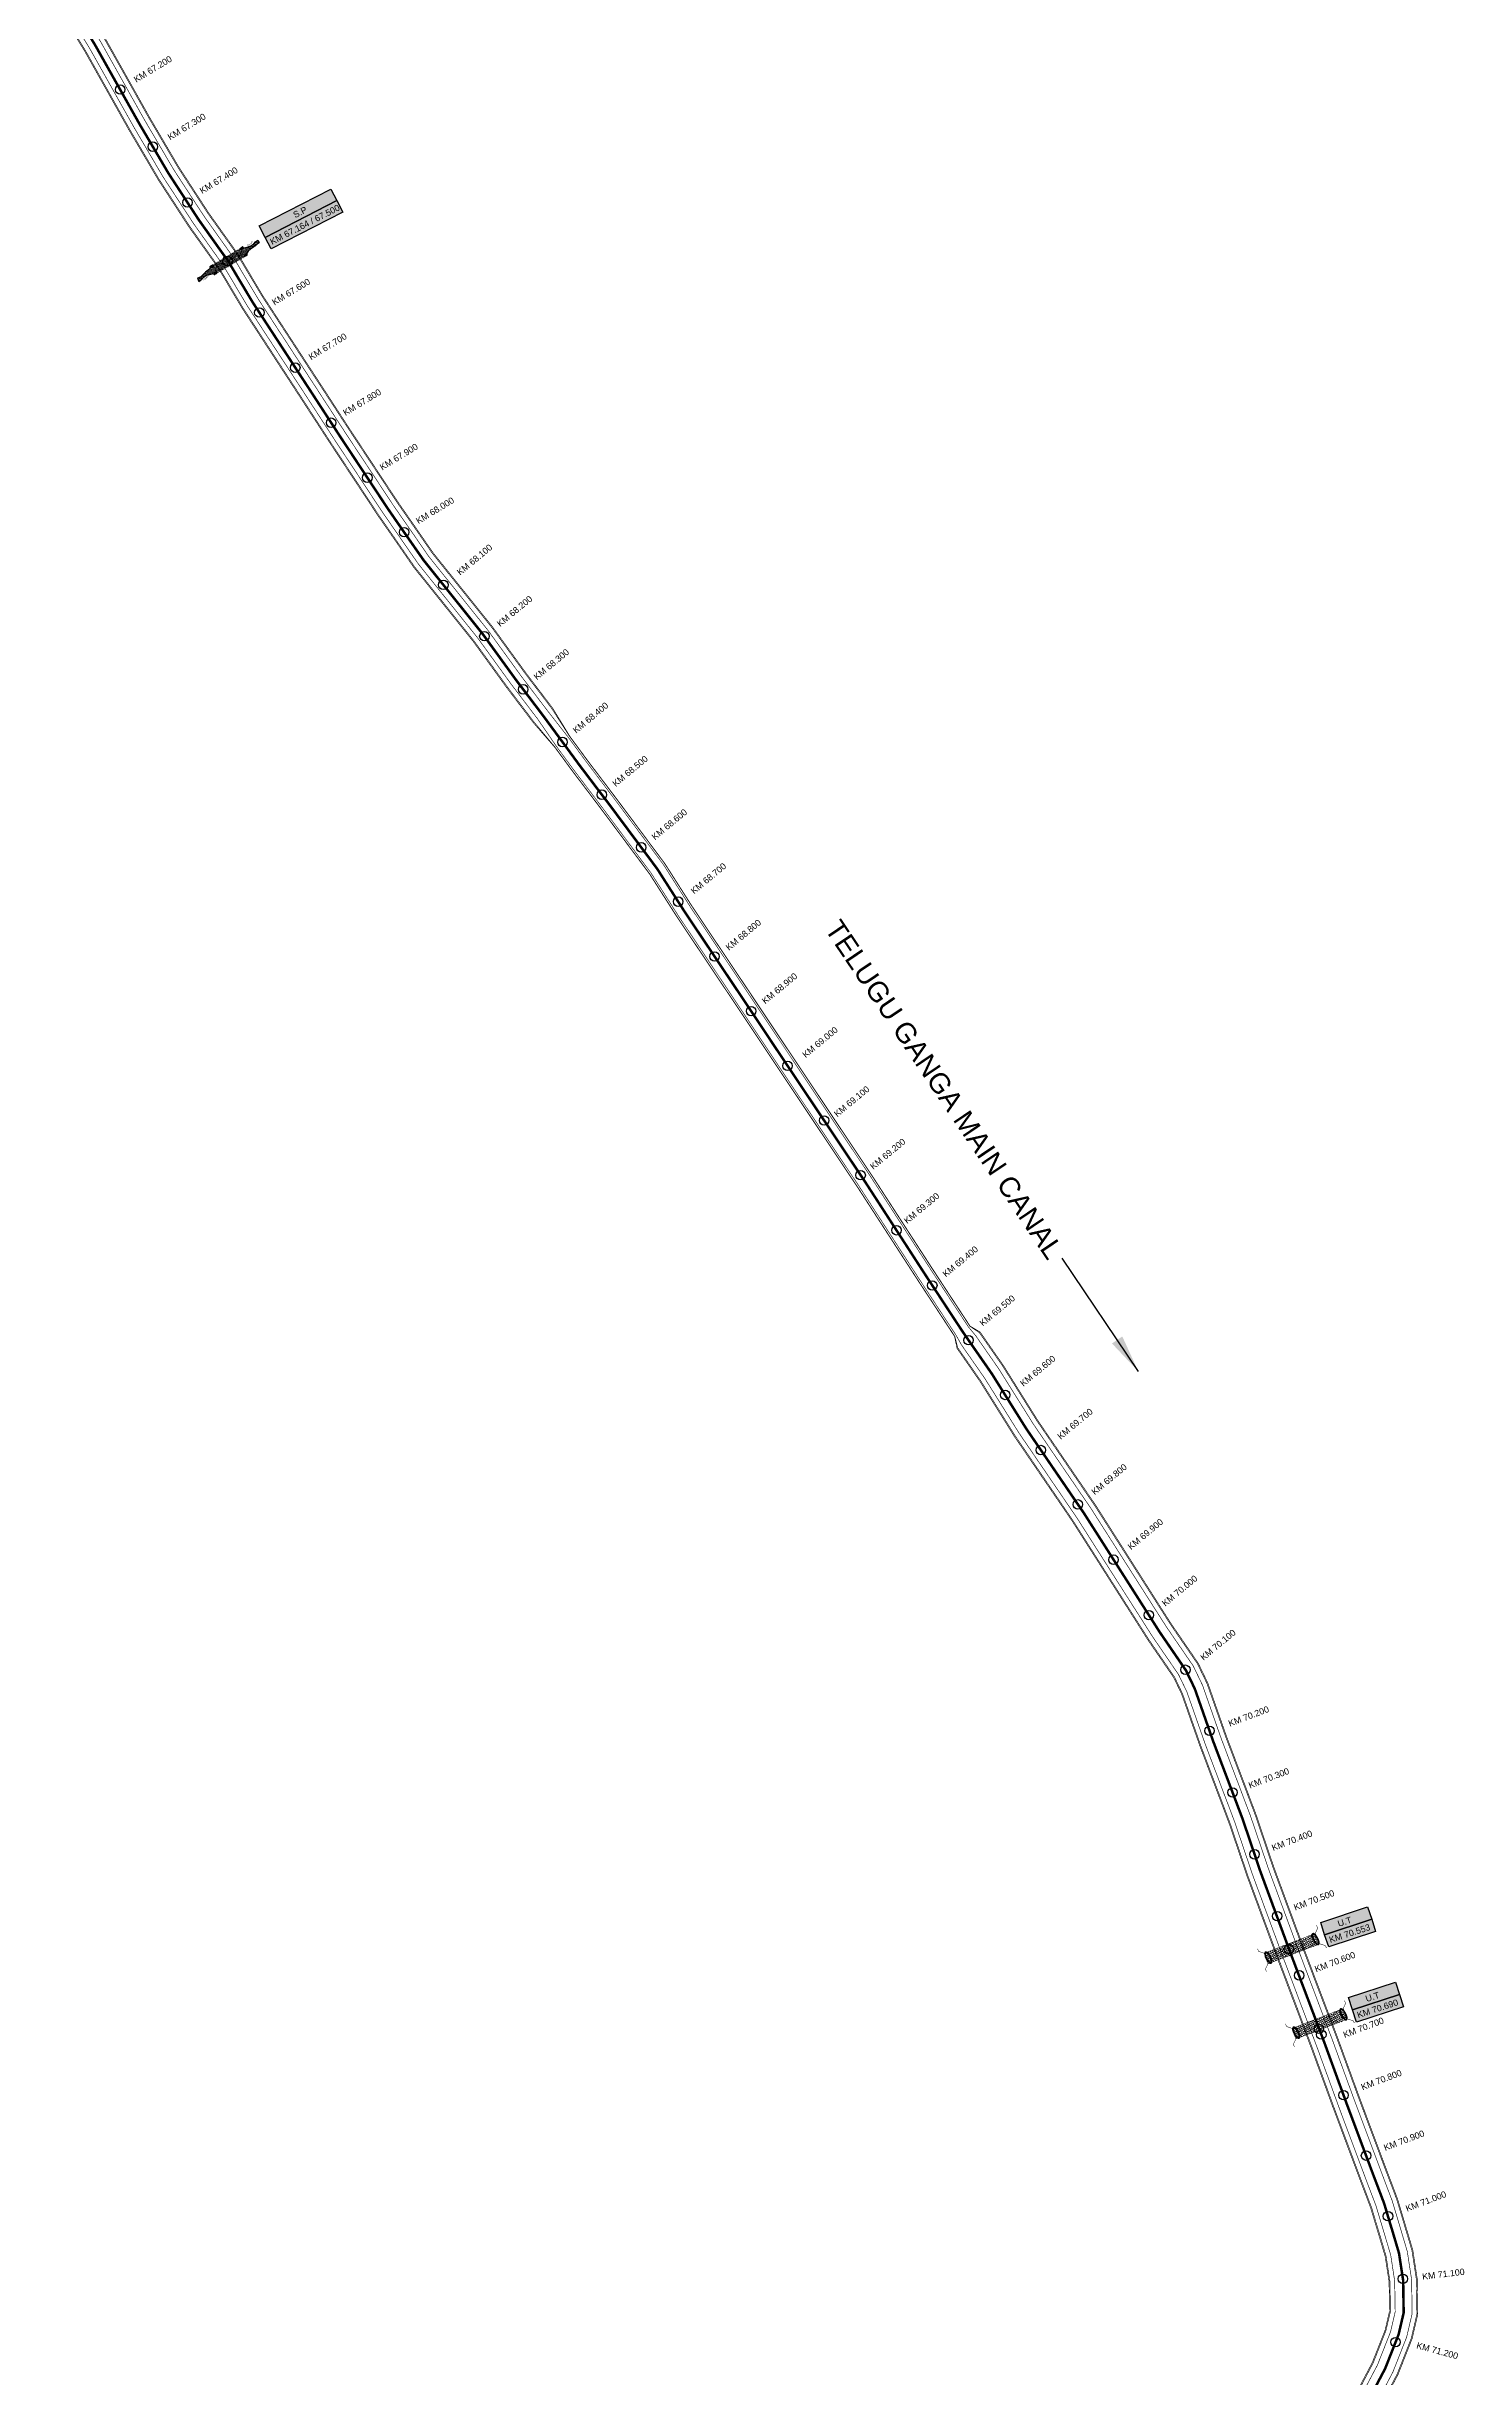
# Model space of a CAD drawing. Header units: inches. Extents: x 85036 to 260440, y 1649183 to 1742360.
# Drawn here: x 93337 to 95580, y 1671132 to 1674819 of the extents above; entities that cross this region are included whole.
import ezdxf

# ---------------------------------------------------------------- set-up
doc = ezdxf.new("R2010")
doc.units = ezdxf.units.IN
doc.header["$MEASUREMENT"] = 0
doc.header["$PDMODE"] = 32
doc.header["$PDSIZE"] = 15
doc.linetypes.add('ACAD_ISO02W100', pattern=[15, 12, -3])
for name, color, linetype in [('bed with', 5, 'Continuous'), ('cahnige', 7, 'Continuous'), ('CARTTRACK', 30, 'ACAD_ISO02W100'), ('chainage', 7, 'Continuous'), ('laying', 4, 'Continuous'), ('lining', 4, 'Continuous'), ('STREAM', 4, 'Continuous'), ('Stu coo', 3, 'Continuous'), ('top of bund', 1, 'Continuous'), ('UT', 173, 'ACAD_ISO02W100'), ('V', 6, 'Continuous'), ('ZSTU', 7, 'Continuous')]:
    doc.layers.add(name, color=color, linetype=linetype)
doc.styles.add('5mm', font='times.ttf', dxfattribs={"height": 3})
doc.styles.get("Standard").update_dxf_attribs({"font": 'arial.ttf'})
doc.dimstyles.get("Standard").update_dxf_attribs({"dimtxt": 0.18, "dimasz": 0.18, "dimexe": 0.18, "dimexo": 0.0625, "dimgap": 0.09, "dimtad": 0, "dimtih": 1, "dimtoh": 1, "dimdec": 4, "dimzin": 0, "dimdsep": 46, "dimtxsty": 'Standard', "dimcen": 0.09, "dimadec": 0, "dimazin": 0, "dimtfac": 1, "dimtdec": 4, "dimtofl": 0, "dimtmove": 0, "dimatfit": 3, "dimfxl": 1, "dimtolj": 1, "dimtzin": 0, "dimarcsym": 0})
pattern_1 = [(228.0128, (-362214.33102, -1526288.49251), (-7.999998232158, -9.0000013416072), [0.134536, -13.319088]), (184.9697, (-362214.42102, -1526288.592507), (12.0000010515176, 0.999991307007), [0.230868, -22.855925]), (132.5104, (-362214.65102, -1526288.61251), (9.9999907183468, -11.0000086738712), [0.162788, -16.116032]), (267.2737, (-362215.04102, -1526288.862507), (0.9999960177272, 20.0000002949735), [0.210238, -20.813558]), (292.8337, (-362215.05102, -1526289.072507), (-5.0000099054371, 11.9999964117778), [0.206155, -20.409373]), (357.2737, (-362214.97102, -1526289.262507), (-20.0000002949735, 0.9999960177272), [0.210238, -20.813558]), (37.6942, (-362214.761022, -1526289.272507), (-13.000007345618, -9.9999904051605), [0.278029, -27.524849]), (72.2553, (-362214.541022, -1526289.102507), (7.0000107627054, 21.9999962312392), [0.262488, -25.986321]), (121.4296, (-362214.46102, -1526288.852507), (-8.0000082341764, 12.9999950364926), [0.21095, -20.884073]), (175.2364, (-362214.57102, -1526288.67251), (11.0000009463196, -0.9999915326613), [0.240832, -11.800763]), (222.3974, (-362214.811022, -1526288.652507), (-12.0000073510732, -10.9999920820141), [0.311448, -30.833375]), (138.8141, (-362214.05102, -1526288.87251), (-7.0000029468057, 5.999997313343), [0.106301, -10.523844]), (171.4692, (-362214.13102, -1526288.802507), (12.9999982848151, -2.0000079100398), [0.202237, -20.021511]), (225, (-362214.331, -1526288.7725), (-1e-16, -1.00000030945), [0.141421, -1.272792]), (203.1986, (-362214.40102, -1526288.65251), (4.999999730667, 2.000001325265), [0.076158, -7.539615]), (291.8014, (-362214.47102, -1526288.6825), (-0.9999999105, 3.00000027301), [0.107703, -5.277462]), (30.9638, (-362214.43102, -1526288.7825), (2.999998022288, 2.00000248354), [0.174929, -5.656023]), (161.5651, (-362214.28102, -1526288.6925), (2.00000043459, -0.99999840322), [0.126491, -3.035787]), (16.3895, (-362215.05102, -1526288.682507), (10.000002198412, 2.999992709818), [0.1772, -17.542845]), (70.3462, (-362214.88102, -1526288.63251), (-3.9999952473717, -11.0000021356062), [0.148661, -14.717408]), (293.1986, (-362214.28102, -1526288.49251), (-2.000001325265, 4.999999730667), [0.152315, -7.463458]), (343.6105, (-362214.22102, -1526288.632507), (-10.000002198412, 2.999992709818), [0.1772, -17.542845]), (339.444, (-362215.05102, -1526289.30251), (-5.000001844542, 1.999995996422), [0.17088, -8.373124]), (294.7751, (-362214.89102, -1526289.36251), (-4.9999921892452, 11.000003421839), [0.143178, -14.174643]), (66.8014, (-362214.27102, -1526289.49251), (2.000001325265, 4.999999730667), [0.152315, -7.463458]), (17.354, (-362214.21102, -1526289.35251), (-13.0000020190968, -3.9999945022591), [0.167631, -16.595424]), (69.444, (-362214.76102, -1526289.49251), (-1.999995996422, -5.000001844542), [0.08544, -8.458564]), (101.3099, (-362214.33102, -1526289.4925), (-0.999997632162, 4.00000075223), [0.05099, -5.048029]), (165.9638, (-362214.34102, -1526289.4425), (3.00000054599, -0.99999805736), [0.206155, -3.91695]), (186.009, (-362214.54102, -1526289.392507), (9.999999750906, 0.9999993174818), [0.19105, -18.913923]), (303.6901, (-362214.43102, -1526288.8725), (-1.000001334507, 1.99999955777), [0.144222, -3.461329]), (353.1572, (-362214.351022, -1526288.992507), (16.9999993654786, -2.0000079979248), [0.251794, -24.927563]), (60.9454, (-362214.10102, -1526289.02251), (-4.000000027199, -7.0000003845697), [0.102956, -10.192674]), (90, (-362214.051, -1526288.9325), (-1, 1), [0.06, -0.94]), (120.2564, (-362214.56102, -1526289.36251), (3.9999948868027, -7.0000024558547), [0.138924, -13.75352]), (48.0128, (-362214.63102, -1526289.24251), (7.999998232158, 9.0000013416072), [0.269072, -13.184552]), (0, (-362214.451, -1526289.0425), (1, 1), [0.26, -0.74]), (325.3048, (-362214.19102, -1526289.04251), (-9.9999942589875, 7.0000086095945), [0.158114, -15.653274]), (254.0546, (-362214.06102, -1526289.13251), (-0.999999889296, -4.000000126652), [0.145602, -7.134508]), (207.646, (-362214.10102, -1526289.272507), (-18.9999958071796, -10.0000077131692), [0.237065, -23.469474]), (175.4261, (-362214.311022, -1526289.382507), (-13.0000005583121, 0.9999948011611), [0.250799, -24.829074])]
pattern_2 = [(0, (-362215.051, -1526289.4925), (1.25, 1.25), [1.25, -1.25])]
pattern_3 = [(228.0128, (-362243.17535, -1526336.432974), (-7.999998232158, -9.0000013416072), [0.134536, -13.319088]), (184.9697, (-362243.26535, -1526336.532974), (12.0000010515176, 0.999991307007), [0.230868, -22.855925]), (132.5104, (-362243.49535, -1526336.552974), (9.9999907183468, -11.0000086738712), [0.162788, -16.116032]), (267.2737, (-362243.88535, -1526336.802974), (0.9999960177272, 20.0000002949735), [0.210238, -20.813558]), (292.8337, (-362243.89535, -1526337.012974), (-5.0000099054371, 11.9999964117778), [0.206155, -20.409373]), (357.2737, (-362243.81535, -1526337.202974), (-20.0000002949735, 0.9999960177272), [0.210238, -20.813558]), (37.6942, (-362243.60535, -1526337.212974), (-13.000007345618, -9.9999904051605), [0.278029, -27.524849]), (72.2553, (-362243.38535, -1526337.042974), (7.0000107627054, 21.9999962312392), [0.262488, -25.986321]), (121.4296, (-362243.30535, -1526336.792974), (-8.0000082341764, 12.9999950364926), [0.21095, -20.884073]), (175.2364, (-362243.41535, -1526336.612974), (11.0000009463196, -0.9999915326613), [0.240832, -11.800763]), (222.3974, (-362243.65535, -1526336.592974), (-12.0000073510732, -10.9999920820141), [0.311448, -30.833375]), (138.8141, (-362242.89535, -1526336.81297), (-7.0000029468057, 5.999997313343), [0.106301, -10.523844]), (171.4692, (-362242.97535, -1526336.742974), (12.9999982848151, -2.0000079100398), [0.202237, -20.021511]), (225, (-362243.17535, -1526336.713), (-1e-16, -1.00000030945), [0.141421, -1.272792]), (203.1986, (-362243.24535, -1526336.59297), (4.999999730667, 2.000001325265), [0.076158, -7.539615]), (291.8014, (-362243.31535, -1526336.62297), (-0.9999999105, 3.00000027301), [0.107703, -5.277462]), (30.9638, (-362243.27535, -1526336.72297), (2.999998022288, 2.00000248354), [0.174929, -5.656023]), (161.5651, (-362243.12535, -1526336.63297), (2.00000043459, -0.99999840322), [0.126491, -3.035787]), (16.3895, (-362243.89535, -1526336.622974), (10.000002198412, 2.999992709818), [0.1772, -17.542845]), (70.3462, (-362243.72535, -1526336.572974), (-3.9999952473717, -11.0000021356062), [0.148661, -14.717408]), (293.1986, (-362243.12535, -1526336.43297), (-2.000001325265, 4.999999730667), [0.152315, -7.463458]), (343.6105, (-362243.06535, -1526336.572974), (-10.000002198412, 2.999992709818), [0.1772, -17.542845]), (339.444, (-362243.89535, -1526337.24297), (-5.000001844542, 1.999995996422), [0.17088, -8.373124]), (294.7751, (-362243.73535, -1526337.302974), (-4.9999921892452, 11.000003421839), [0.143178, -14.174643]), (66.8014, (-362243.11535, -1526337.43297), (2.000001325265, 4.999999730667), [0.152315, -7.463458]), (17.354, (-362243.05535, -1526337.292974), (-13.0000020190968, -3.9999945022591), [0.167631, -16.595424]), (69.444, (-362243.60535, -1526337.43297), (-1.999995996422, -5.000001844542), [0.08544, -8.458564]), (101.3099, (-362243.17535, -1526337.43297), (-0.999997632162, 4.00000075223), [0.05099, -5.048029]), (165.9638, (-362243.18535, -1526337.38297), (3.00000054599, -0.99999805736), [0.206155, -3.91695]), (186.009, (-362243.38535, -1526337.332974), (9.999999750906, 0.9999993174818), [0.19105, -18.913923]), (303.6901, (-362243.27535, -1526336.81297), (-1.000001334507, 1.99999955777), [0.144222, -3.461329]), (353.1572, (-362243.19535, -1526336.932974), (16.9999993654786, -2.0000079979248), [0.251794, -24.927563]), (60.9454, (-362242.94535, -1526336.96297), (-4.000000027199, -7.0000003845697), [0.102956, -10.192674]), (90, (-362242.8953, -1526336.873), (-1, 1), [0.06, -0.94]), (120.2564, (-362243.40535, -1526337.302974), (3.9999948868027, -7.0000024558547), [0.138924, -13.75352]), (48.0128, (-362243.47535, -1526337.182974), (7.999998232158, 9.0000013416072), [0.269072, -13.184552]), (0, (-362243.2953, -1526336.983), (1, 1), [0.26, -0.74]), (325.3048, (-362243.03535, -1526336.982974), (-9.9999942589875, 7.0000086095945), [0.158114, -15.653274]), (254.0546, (-362242.90535, -1526337.07297), (-0.999999889296, -4.000000126652), [0.145602, -7.134508]), (207.646, (-362242.94535, -1526337.212974), (-18.9999958071796, -10.0000077131692), [0.237065, -23.469474]), (175.4261, (-362243.15535, -1526337.322974), (-13.0000005583121, 0.9999948011611), [0.250799, -24.829074])]

# ---------------------------------------------------------------- blocks, each defined once
blk = doc.blocks.new('A$C377B10CC')
at = {"layer": 'STREAM'}
h = blk.add_hatch(dxfattribs=at)
h.set_pattern_fill('DASH', color=256, scale=10, style=0)
h.set_pattern_definition(pattern_2)
h.paths.add_polyline_path([(-60.2, -34.7), (-54, -38.6), (-47.9, -42.7), (-22.3, -0.1), (-28.4, 4), (-34.5, 8)])
h = blk.add_hatch(dxfattribs=at)
h.set_pattern_fill('DASH', color=256, scale=10, style=0)
h.set_pattern_definition(pattern_2)
h.paths.add_polyline_path([(-21.1, 10.4), (-19.3, 15), (-16.2, 21.2), (-13.8, 26.1), (-11.8, 30.8), (-15.9, 33.3), (-17.5, 29), (-18.4, 24.9), (-21.4, 20), (-25.2, 15.7), (-29.9, 11.7), (-32.6, 7.4), (-28.1, 4.5), (-23.6, 1.5), (-21.1, 5.7)])
h = blk.add_hatch(dxfattribs=at)
h.set_pattern_fill('DASH', color=256, scale=10, style=0)
h.set_pattern_definition(pattern_2)
h.paths.add_polyline_path([(-57.7, -50.5), (-52.5, -46.4), (-49.9, -42.1), (-54.3, -39.1), (-58.8, -36.3), (-61.4, -40.5), (-63.6, -47.5), (-64.8, -50.6), (-68, -60.3), (-69.9, -62.9), (-71.7, -64.6), (-67.4, -68.4), (-64.9, -63), (-63.3, -57.9), (-61.9, -54.8), (-59.5, -52.2)])
at = {"layer": 'UT', "ltscale": 0.2}
h = blk.add_hatch(dxfattribs=at)
h.set_pattern_fill('GRAVEL', color=256, style=0)
h.set_pattern_definition(pattern_1)
h.paths.add_polyline_path([(-34.2, 8.5), (-32.6, 7.4), (-29.9, 11.7), (-31.7, 12.8)])
h = blk.add_hatch(dxfattribs=at)
h.set_pattern_fill('GRAVEL', color=256, style=0)
h.set_pattern_definition(pattern_1)
h.paths.add_polyline_path([(-23.6, 1.5), (-22, 0.4), (-19.4, 4.7), (-21.1, 5.7)])
h = blk.add_hatch(dxfattribs=at)
h.set_pattern_fill('GRAVEL', color=256, style=0)
h.set_pattern_definition(pattern_3)
h.paths.add_polyline_path([(-58.8, -36.3), (-60.5, -35.2), (-63.1, -39.5), (-61.4, -40.5)])
h = blk.add_hatch(dxfattribs=at)
h.set_pattern_fill('GRAVEL', color=256, style=0)
h.set_pattern_definition(pattern_3)
h.paths.add_polyline_path([(-48.2, -43.2), (-49.9, -42.2), (-52.5, -46.4), (-50.8, -47.5)])
at = {"layer": 'STREAM'}
for points in [[(-29.9, 11.7), (-25.2, 15.7), (-21.4, 20), (-18.4, 24.9), (-17.5, 29), (-15.9, 33.3), (-11.8, 30.8), (-13.8, 26.1), (-16.2, 21.2), (-19.3, 15), (-21.1, 10.4), (-21.1, 5.7)], [(-61.4, -40.5), (-63.6, -47.5), (-64.8, -50.6), (-68, -60.3), (-69.9, -62.9), (-71.7, -64.6), (-67.4, -68.4), (-64.9, -63), (-63.3, -57.9), (-61.9, -54.8), (-59.5, -52.2), (-57.7, -50.5), (-52.5, -46.4)]]:
    blk.add_lwpolyline(points, dxfattribs=at)
at = {"layer": 'UT', "ltscale": 0.2, "const_width": 0.5}
for points in [[(-60.5, -35.2), (-34.5, 8)], [(-48.2, -43.3), (-22.3, -0.1)], [(-34.6, 8), (-28.4, 4), (-22.3, -0.1)], [(-34.2, 8.5), (-31.7, 12.8)], [(-34.2, 8.5), (-28.1, 4.5), (-22, 0.4)], [(-32.6, 7.4), (-29.9, 11.7)], [(-31.7, 12.8), (-29.9, 11.7)], [(-23.6, 1.5), (-21.1, 5.7)], [(-22.3, -0.1), (-22, 0.4)], [(-22, 0.4), (-19.4, 4.7)], [(-21.1, 5.7), (-19.4, 4.7)], [(-63.1, -39.5), (-60.5, -35.2)], [(-61.4, -40.5), (-58.8, -36.3)], [(-60.5, -35.2), (-54.3, -39.1), (-48.2, -43.3)], [(-60.2, -34.7), (-54, -38.6), (-47.9, -42.8)], [(-63.1, -39.5), (-61.4, -40.5)], [(-52.5, -46.4), (-49.9, -42.1)], [(-52.5, -46.4), (-50.8, -47.5)], [(-50.8, -47.5), (-48.2, -43.2)]]:
    blk.add_lwpolyline(points, dxfattribs=at)
at = {"layer": 'cahnige', "style": '5mm'}
for p in [(-24.7, 17), (-60.9, -63.7)]:
    blk.add_text('Stream', height=2.5, rotation=71.1743, dxfattribs=at).set_placement(p)
blk = doc.blocks.new('GGF')
at = {"layer": 'STREAM'}
h = blk.add_hatch(dxfattribs=at)
h.set_pattern_fill('DASH', color=256, scale=10, angle=-6.0827, style=0)
h.set_pattern_definition([(353.91726508, (-115347.3726, 1016.3876), (1.3754179499, 1.1105068496), [1.25, -1.25])])
h.paths.add_polyline_path([(406186.8, 1485623.9), (406186.3, 1485618.2), (406185.8, 1485612.4), (406242.6, 1485608.9), (406242.9, 1485614.6), (406243.1, 1485620.4)])
at = {"layer": 'laying', "linetype": 'ByBlock', "extrusion": (0, 0, -1)}
for centre in [(406188.8, 1485618.1), (406240.8, 1485615)]:
    blk.add_ellipse(centre, major_axis=(0.4, -6.37), ratio=0.388717, dxfattribs=at)
at = {"layer": 'laying', "linetype": 'ByBlock'}
for points in [[(406189.2, 1485612.2), (406189.1, 1485612.2), (406189.1, 1485612.2), (406188.9, 1485612.3), (406188.8, 1485612.4), (406188.5, 1485612.6), (406188.4, 1485612.8), (406188, 1485613.3), (406187.7, 1485613.9), (406187.3, 1485615.2), (406187.1, 1485615.9), (406186.9, 1485617.5), (406186.8, 1485618.3), (406186.8, 1485619.9), (406186.9, 1485620.7), (406187.2, 1485622.1), (406187.4, 1485622.7), (406187.7, 1485623.4), (406187.9, 1485623.6), (406188.1, 1485623.8), (406188.2, 1485623.9), (406188.4, 1485624), (406188.5, 1485624), (406188.6, 1485623.9), (406188.7, 1485623.9), (406189, 1485623.8), (406189.1, 1485623.6), (406189.4, 1485623.3), (406189.5, 1485623.1), (406190, 1485622.3), (406190.2, 1485621.6), (406190.6, 1485620), (406190.8, 1485619), (406190.9, 1485617.2), (406190.8, 1485616.3), (406190.6, 1485614.6), (406190.4, 1485613.9), (406190.1, 1485613), (406189.9, 1485612.8), (406189.6, 1485612.4), (406189.5, 1485612.4), (406189.3, 1485612.3), (406189.3, 1485612.2), (406189.2, 1485612.2)], [(406241.2, 1485609.1), (406241.1, 1485609.1), (406241, 1485609.1), (406240.8, 1485609.2), (406240.7, 1485609.3), (406240.5, 1485609.5), (406240.4, 1485609.6), (406240, 1485610.2), (406239.7, 1485610.7), (406239.3, 1485612), (406239.1, 1485612.8), (406238.9, 1485614.4), (406238.8, 1485615.2), (406238.8, 1485616.8), (406238.9, 1485617.6), (406239.1, 1485618.9), (406239.3, 1485619.5), (406239.7, 1485620.2), (406239.8, 1485620.4), (406240.1, 1485620.7), (406240.2, 1485620.8), (406240.4, 1485620.8), (406240.4, 1485620.8), (406240.6, 1485620.8), (406240.7, 1485620.8), (406241, 1485620.6), (406241.1, 1485620.5), (406241.4, 1485620.2), (406241.5, 1485620), (406241.9, 1485619.2), (406242.2, 1485618.5), (406242.6, 1485616.8), (406242.7, 1485615.9), (406242.8, 1485614.1), (406242.8, 1485613.1), (406242.6, 1485611.5), (406242.4, 1485610.7), (406242, 1485609.9), (406241.9, 1485609.6), (406241.6, 1485609.3), (406241.5, 1485609.2), (406241.3, 1485609.1), (406241.2, 1485609.1), (406241.2, 1485609.1)]]:
    blk.add_open_spline(points, degree=3, knots=[0, 0, 0, 0, 0.189072, 0.189072, 0.378144, 0.378144, 0.567217, 0.567217, 0.964238, 0.964238, 1.36126, 1.36126, 1.758281, 1.758281, 2.155303, 2.155303, 2.552324, 2.552324, 2.807761, 2.807761, 3.01244, 3.01244, 3.217119, 3.217119, 3.421798, 3.421798, 3.626477, 3.626477, 3.831155, 3.831155, 4.280923, 4.280923, 4.73069, 4.73069, 5.180458, 5.180458, 5.630225, 5.630225, 5.896844, 5.896844, 6.112115, 6.112115, 6.283185, 6.283185, 6.283185, 6.283185], dxfattribs=at)
at = {"layer": 'UT', "ltscale": 0.2, "const_width": 0.5}
for points in [[(406181, 1485605.6), (406181.2, 1485608.6), (406185.8, 1485612.4), (406186.3, 1485618.2), (406186.8, 1485623.9), (406182.5, 1485628), (406182.5, 1485631)], [(406247.7, 1485627.4), (406247.6, 1485624.4), (406243.1, 1485620.4), (406242.9, 1485614.6), (406242.6, 1485608.9), (406247.1, 1485604.9), (406247.3, 1485602)], [(406185.8, 1485612.4), (406242.6, 1485608.9)], [(406186.8, 1485623.9), (406243.1, 1485620.4)]]:
    blk.add_lwpolyline(points, dxfattribs=at)

msp = doc.modelspace()

# ---------------------------------------------------------------- hatches: boundary and pattern name
at = {"layer": 'ZSTU'}
h = msp.add_hatch(color=135, dxfattribs=at)
h.set_gradient(color1=(141, 177, 78), color2=(107, 135, 59), one_color=1, tint=0.38, name='CYLINDER')
h.paths.add_polyline_path([(93673.2, 1674535.1), (93682.6, 1674516.9), (93795.8, 1674575.1), (93786.4, 1674593.3)])
h.paths.add_polyline_path([(93729, 1674543.6), (93753.6, 1674556.3), (93746.5, 1674570.1), (93721.9, 1674557.4)], flags=24)
h = msp.add_hatch(color=252, dxfattribs=at)
h.set_gradient(color1=(167, 88, 159), color2=(127, 67, 121), one_color=1, tint=0.38, name='CYLINDER')
h.paths.add_polyline_path([(93805.2, 1674556.9), (93795.8, 1674575.1), (93682.6, 1674516.9), (93691.9, 1674498.7)])
h.paths.add_polyline_path([(93692.3, 1674501.3), (93805.3, 1674559.4), (93798.2, 1674573.2), (93685.2, 1674515.1)], flags=9)
h = msp.add_hatch(color=135, dxfattribs=at)
h.set_gradient(color1=(141, 177, 78), color2=(107, 135, 59), one_color=1, tint=0.38, name='CYLINDER')
h.paths.add_polyline_path([(95352.5, 1671851.9), (95358.8, 1671832.4), (95433.2, 1671856.8), (95426.8, 1671876.2)])
h.paths.add_polyline_path([(95379.5, 1671841.6), (95405.8, 1671850.2), (95401, 1671864.7), (95374.8, 1671856.1)], flags=24)
h = msp.add_hatch(color=252, dxfattribs=at)
h.set_gradient(color1=(167, 88, 159), color2=(127, 67, 121), one_color=1, tint=0.38, name='CYLINDER')
h.paths.add_polyline_path([(95439.5, 1671837.3), (95433.2, 1671856.8), (95358.8, 1671832.4), (95365.2, 1671813)])
h.paths.add_polyline_path([(95366.2, 1671815.8), (95435.3, 1671838.4), (95430.6, 1671852.9), (95361.5, 1671830.4)], flags=24)
h = msp.add_hatch(color=135, dxfattribs=at)
h.set_gradient(color1=(141, 177, 78), color2=(107, 135, 59), one_color=1, tint=0.38, name='CYLINDER')
h.paths.add_polyline_path([(95396.6, 1671732.9), (95403, 1671713.5), (95477.3, 1671737.8), (95471, 1671757.3)])
h.paths.add_polyline_path([(95423.7, 1671722.7), (95449.9, 1671731.3), (95445.2, 1671745.8), (95419, 1671737.2)], flags=24)
h = msp.add_hatch(color=252, dxfattribs=at)
h.set_gradient(color1=(167, 88, 159), color2=(127, 67, 121), one_color=1, tint=0.38, name='CYLINDER')
h.paths.add_polyline_path([(95483.7, 1671718.4), (95477.3, 1671737.8), (95403, 1671713.5), (95409.3, 1671694)])
h.paths.add_polyline_path([(95410.4, 1671696.9), (95479.5, 1671719.4), (95474.7, 1671734), (95405.6, 1671711.4)], flags=24)

# ---------------------------------------------------------------- linework, layer by layer
for p in [(93453.1, 1674750.7), (93504.7, 1674660.4), (93559.6, 1674572.1), (93673.3, 1674398), (93730.1, 1674310.9), (93786.9, 1674223.8), (93844.1, 1674136.9), (93902.3, 1674050.7), (93964.4, 1673967.3), (94029.3, 1673886.1), (94090.7, 1673802.1), (94152.9, 1673718.8), (94215.2, 1673635.5), (94277.5, 1673552.2), (94336, 1673466.3), (94393.5, 1673379.6), (94451.3, 1673293.2), (94509, 1673206.6), (94566.8, 1673120.2), (94624.6, 1673033.7), (94681.3, 1672946.5), (94738, 1672859.3), (94795.4, 1672772.6), (94853.2, 1672686.1), (94909.8, 1672598.9), (94968.4, 1672513), (95024.8, 1672425.5), (95080.7, 1672337.8), (95138.6, 1672251.5), (95176.7, 1672154.9), (95213.1, 1672057.4), (95247.9, 1671959.5), (95283.7, 1671861.8), (95318.6, 1671768.1), (95353.5, 1671674.4), (95353.5, 1671674.4), (95388.7, 1671578.6), (95424.3, 1671483), (95459, 1671387.1), (95482.6, 1671288.1), (95471, 1671188)]:
    msp.add_point(p)
at = {"color": 2}
for p in [(93622.8, 1674479.6), (95302, 1671809.2), (95349.6, 1671683.6)]:
    msp.add_point(p, dxfattribs=at)
at = {"layer": 'bed with', "const_width": 1}
for points in [[(93365.8, 1674935.1), (93367.4, 1674927), (93381.6, 1674895.5), (93400.7, 1674861.1), (93422.2, 1674826.3), (93492.4, 1674701.3), (93538, 1674623.7), (93585.6, 1674550.7), (93632.6, 1674484.6), (93671.1, 1674420), (93761.7, 1674281.2), (93809.5, 1674207.7), (93885.2, 1674093.2), (93910.2, 1674057.2)], [(93345.9, 1674931.1), (93347.9, 1674920.9), (93363.5, 1674886.4), (93383.2, 1674850.9), (93404.7, 1674816), (93474.8, 1674691.2), (93520.7, 1674613), (93568.8, 1674539.3), (93615.6, 1674473.5), (93653.9, 1674409.2), (93744.7, 1674270.1), (93792.5, 1674196.6), (93868.4, 1674081.8), (93894.6, 1674044)], [(93910.2, 1674057.2), (93941.2, 1674012.4), (94034.8, 1673895.7), (94088, 1673822.4), (94129.9, 1673767.3), (94162.4, 1673725.8)], [(93894.6, 1674044), (93924.9, 1674000.3), (94018.7, 1673883.4), (94071.7, 1673810.3), (94113.6, 1673755.2), (94143.4, 1673711.8)], [(94162.4, 1673725.8), (94189, 1673689.6), (94237, 1673626.2), (94312.5, 1673525), (94355.6, 1673457.4), (94443.1, 1673326.7), (94500.3, 1673241), (94518.8, 1673213.3)], [(94143.4, 1673711.8), (94170.1, 1673675.5), (94218.2, 1673612), (94293, 1673511.6), (94335.9, 1673444.5), (94423.5, 1673313.6), (94480.7, 1673227.9), (94499, 1673200.4)], [(94518.8, 1673213.3), (94641.3, 1673029.9), (94735.8, 1672884.1), (94795.3, 1672793.4), (94806.4, 1672780.2)], [(94499, 1673200.4), (94621.6, 1673017), (94716.1, 1672871.2), (94775.8, 1672780.2), (94784.4, 1672764.9)], [(94784.4, 1672764.9), (94820.8, 1672712.7), (94875.1, 1672626), (94967.1, 1672491.2), (95048.5, 1672363.4), (95069.7, 1672330.2)], [(94806.4, 1672780.2), (94843.1, 1672727.5), (94897.5, 1672640.6), (94989.5, 1672505.9), (95071.1, 1672377.8), (95091.6, 1672345.6)], [(95069.7, 1672330.2), (95086.6, 1672303.6), (95127.6, 1672243.9), (95140.8, 1672216.5), (95169.9, 1672133.6), (95216.2, 1672011.4), (95244.7, 1671927.3), (95291.7, 1671800.1), (95345.9, 1671656.7), (95381.1, 1671560.3), (95422.3, 1671450.3), (95440.3, 1671402.8), (95446.9, 1671380.6)], [(95091.6, 1672345.6), (95109, 1672318.4), (95150.9, 1672257.4), (95165.6, 1672226.8), (95195.1, 1672142.7), (95241.4, 1672020.4), (95270, 1671936.3), (95316.8, 1671809.5), (95371, 1671666), (95406.2, 1671569.6), (95447.4, 1671459.7), (95465.7, 1671411.4), (95472.4, 1671389.1)], [(95446.9, 1671380.6), (95453, 1671360.2), (95463.3, 1671325.8), (95469.6, 1671284.5), (95470.4, 1671235.9), (95463, 1671204.1), (95442.3, 1671151.7), (95391.3, 1671055.2)], [(95472.4, 1671389.1), (95478.7, 1671367.9), (95489.5, 1671331.6), (95496.4, 1671286.8), (95497.2, 1671233), (95488.6, 1671196.1), (95466.7, 1671140.5), (95413.7, 1671040.1)]]:
    msp.add_lwpolyline(points, dxfattribs=at)
at = {"layer": 'lining', "const_width": 1}
for points in [[(93373, 1674937.6), (93374.6, 1674929.3), (93388.3, 1674898.9), (93407.2, 1674864.9), (93428.6, 1674830.1), (93498.9, 1674705.1), (93544.4, 1674627.7), (93591.8, 1674554.9), (93638.9, 1674488.7), (93677.5, 1674424), (93767.9, 1674285.3), (93815.8, 1674211.8), (93891.4, 1674097.4), (93916.3, 1674061.6)], [(93338.6, 1674929.5), (93340.7, 1674918.6), (93356.8, 1674883), (93376.8, 1674847.1), (93398.2, 1674812.2), (93468.3, 1674687.5), (93514.4, 1674609.1), (93562.6, 1674535.1), (93609.3, 1674469.4), (93647.5, 1674405.3), (93738.4, 1674266), (93786.2, 1674192.4), (93862.2, 1674077.6), (93888.2, 1674040.1)], [(93916.3, 1674061.6), (93947.2, 1674016.9), (94040.8, 1673900.3), (94094, 1673826.9), (94135.9, 1673771.8), (94164.4, 1673727.2)], [(93888.2, 1674040.1), (93918.9, 1673995.8), (94012.7, 1673878.9), (94065.7, 1673805.9), (94107.6, 1673750.7), (94141.4, 1673710.3)], [(94164.4, 1673727.2), (94191, 1673691.1), (94239, 1673627.7), (94314.5, 1673526.5), (94357.7, 1673458.8), (94445.2, 1673328.1), (94502.4, 1673242.3), (94520.8, 1673214.8)], [(94141.4, 1673710.3), (94168.1, 1673674), (94216.2, 1673610.5), (94291, 1673510.2), (94333.8, 1673443.1), (94421.4, 1673312.2), (94478.6, 1673226.5), (94497, 1673199)], [(94520.8, 1673214.8), (94643.4, 1673031.3), (94737.9, 1672885.4), (94797.4, 1672794.8), (94812.6, 1672784.5)], [(94497, 1673199), (94619.5, 1673015.6), (94714, 1672869.8), (94773.7, 1672778.8), (94778.3, 1672760.6)], [(94778.3, 1672760.6), (94814.5, 1672708.6), (94868.8, 1672621.9), (94960.8, 1672487), (95042.1, 1672359.4), (95063.3, 1672326.2)], [(94812.6, 1672784.5), (94849.4, 1672731.7), (94903.8, 1672644.8), (94995.7, 1672510), (95077.4, 1672381.9), (95097.9, 1672349.7)], [(95063.3, 1672326.2), (95080.4, 1672299.4), (95121.1, 1672240.1), (95133.9, 1672213.6), (95162.9, 1672131), (95209.1, 1672008.8), (95237.6, 1671924.8), (95284.7, 1671797.5), (95338.9, 1671654.1), (95374.1, 1671557.7), (95415.3, 1671447.6), (95433.2, 1671400.4), (95439.6, 1671378.8)], [(95097.9, 1672349.7), (95115.3, 1672322.5), (95157.4, 1672261.1), (95172.6, 1672229.7), (95202.2, 1672145.3), (95248.5, 1672023), (95277, 1671938.8), (95323.8, 1671812.1), (95378.1, 1671668.6), (95413.3, 1671572.2), (95454.4, 1671462.4), (95472.8, 1671413.8), (95479.5, 1671391.5)], [(95439.6, 1671378.8), (95445.9, 1671358.1), (95456, 1671324.1), (95462.1, 1671283.9), (95462.9, 1671236.7), (95455.8, 1671206.4), (95435.5, 1671154.9), (95385.1, 1671059.4)], [(95479.5, 1671391.5), (95485.9, 1671370), (95496.8, 1671333.3), (95503.9, 1671287.4), (95504.7, 1671232.2), (95495.8, 1671193.9), (95473.5, 1671137.4), (95419.9, 1671035.9)]]:
    msp.add_lwpolyline(points, dxfattribs=at)
at = {"layer": 'top of bund', "const_width": 1}
for points in [[(93374.4, 1674938.2), (93376, 1674929.8), (93389.7, 1674899.6), (93408.5, 1674865.7), (93429.9, 1674830.9), (93500.2, 1674705.8), (93545.7, 1674628.5), (93593, 1674555.8), (93640.2, 1674489.5), (93678.7, 1674424.8), (93769.2, 1674286.1), (93817, 1674212.6), (93892.6, 1674098.3), (93917.4, 1674062.6)], [(93337.2, 1674929.1), (93339.3, 1674918.2), (93355.4, 1674882.4), (93375.5, 1674846.3), (93396.9, 1674811.5), (93467, 1674686.7), (93513.1, 1674608.3), (93561.3, 1674534.2), (93608.1, 1674468.6), (93646.2, 1674404.5), (93737.1, 1674265.2), (93785, 1674191.6), (93860.9, 1674076.8), (93887.4, 1674038.7)], [(93917.4, 1674062.6), (93948.4, 1674017.8), (94042, 1673901.2), (94095.2, 1673827.8), (94137.1, 1673772.7), (94164.8, 1673727.5)], [(93887.4, 1674038.7), (93917.7, 1673994.9), (94011.5, 1673878), (94064.4, 1673805), (94106.4, 1673749.8), (94141, 1673710)], [(94164.8, 1673727.5), (94191.4, 1673691.4), (94239.4, 1673628), (94314.9, 1673526.7), (94358.1, 1673459), (94445.6, 1673328.4), (94502.8, 1673242.6), (94521.1, 1673215.3)], [(94141, 1673710), (94167.7, 1673673.7), (94215.8, 1673610.2), (94290.6, 1673509.9), (94333.4, 1673442.8), (94421, 1673312), (94478.2, 1673226.2), (94496.7, 1673198.5)], [(94521.1, 1673215.3), (94643.8, 1673031.6), (94738.4, 1672885.7), (94797.8, 1672795.1), (94813.8, 1672785.4)], [(94496.7, 1673198.5), (94619.1, 1673015.3), (94713.6, 1672869.5), (94773.3, 1672778.5), (94777.1, 1672759.8)], [(94777.1, 1672759.8), (94813.2, 1672707.8), (94867.5, 1672621), (94959.6, 1672486.2), (95040.9, 1672358.6), (95062.3, 1672325)], [(94813.8, 1672785.4), (94850.6, 1672732.5), (94905, 1672645.6), (94997, 1672510.9), (95078.7, 1672382.7), (95099.2, 1672350.4)], [(95062.3, 1672325), (95079.1, 1672298.6), (95119.8, 1672239.3), (95132.5, 1672213.1), (95161.5, 1672130.5), (95207.7, 1672008.3), (95236.2, 1671924.3), (95283.2, 1671797), (95337.5, 1671653.5), (95372.7, 1671557.1), (95413.9, 1671447.1), (95431.7, 1671399.9), (95438.2, 1671378.2)], [(95099.2, 1672350.4), (95116.5, 1672323.4), (95158.7, 1672261.9), (95174, 1672230.3), (95203.6, 1672145.8), (95249.9, 1672023.5), (95278.4, 1671939.3), (95325.2, 1671812.7), (95379.5, 1671669.1), (95414.7, 1671572.7), (95455.8, 1671462.9), (95474.2, 1671414.3), (95480.7, 1671392.6)], [(95438.2, 1671378.2), (95444.4, 1671357.6), (95454.5, 1671323.8), (95460.7, 1671283.8), (95461.4, 1671236.8), (95454.4, 1671206.8), (95434.1, 1671155.5), (95383.8, 1671060.3)], [(95480.7, 1671392.6), (95487.3, 1671370.5), (95498.3, 1671333.6), (95505.4, 1671287.5), (95506.2, 1671232), (95497.2, 1671193.4), (95474.9, 1671136.8), (95421.2, 1671035)]]:
    msp.add_lwpolyline(points, dxfattribs=at)
at = {"layer": 'V', "color": 1, "const_width": 4}
for points in [[(93355.9, 1674933.1), (93357.6, 1674924), (93372.5, 1674891), (93392, 1674856), (93413.4, 1674821.2), (93483.6, 1674696.3), (93529.4, 1674618.4), (93577.2, 1674545), (93624.1, 1674479), (93662.5, 1674414.6), (93753.2, 1674275.6), (93801, 1674202.1), (93876.8, 1674087.5), (93902.6, 1674050.2)], [(93902.6, 1674050.2), (93933.1, 1674006.4), (94026.7, 1673889.6), (94079.8, 1673816.4), (94121.7, 1673761.2), (94152.9, 1673718.8)], [(94152.9, 1673718.8), (94179.5, 1673682.5), (94227.6, 1673619.1), (94302.7, 1673518.3), (94345.8, 1673450.9), (94433.3, 1673320.2), (94490.5, 1673234.4), (94509.4, 1673206.1)], [(94509.4, 1673206.1), (94631.5, 1673023.5), (94726, 1672877.6), (94785.6, 1672786.8), (94795.4, 1672772.6)], [(94795.4, 1672772.6), (94831.9, 1672720.1), (94886.3, 1672633.3), (94978.3, 1672498.5), (95059.8, 1672370.6), (95080.6, 1672338)], [(95080.6, 1672338), (95097.8, 1672311), (95139.2, 1672250.6), (95153.2, 1672221.7), (95182.5, 1672138.1), (95228.8, 1672015.9), (95257.3, 1671931.8), (95304.2, 1671804.8), (95358.5, 1671661.3), (95393.7, 1671564.9), (95434.8, 1671455), (95453, 1671407.1), (95459.5, 1671385.2)], [(95459.5, 1671385.2), (95465.9, 1671364.1), (95476.4, 1671328.7), (95483, 1671285.7), (95483.8, 1671234.4), (95475.8, 1671200.1), (95454.5, 1671146.1), (95402.5, 1671047.6)]]:
    msp.add_lwpolyline(points, dxfattribs=at)
at = {"layer": 'ZSTU', "color": 135}
for points in [[(93673.2, 1674535.1), (93786.4, 1674593.3), (93795.8, 1674575.1), (93682.6, 1674516.9)], [(95352.5, 1671851.9), (95426.8, 1671876.2), (95433.2, 1671856.8), (95358.8, 1671832.4)], [(95396.6, 1671732.9), (95471, 1671757.3), (95477.3, 1671737.8), (95403, 1671713.5)]]:
    msp.add_lwpolyline(points, close=True, dxfattribs=at)
at = {"layer": 'ZSTU', "color": 252}
for points in [[(93682.6, 1674516.9), (93795.8, 1674575.1), (93805.2, 1674556.9), (93691.9, 1674498.7)], [(95358.8, 1671832.4), (95433.2, 1671856.8), (95439.5, 1671837.3), (95365.2, 1671813)], [(95403, 1671713.5), (95477.3, 1671737.8), (95483.7, 1671718.4), (95409.3, 1671694)]]:
    msp.add_lwpolyline(points, close=True, dxfattribs=at)

# ---------------------------------------------------------------- block references
at = {"layer": 'CARTTRACK', "color": 3, "rotation": 331.9762322461655}
msp.add_blockref('A$C377B10CC', (93669.1, 1674475.9), dxfattribs=at)
at = {"layer": 'laying', "color": 6, "linetype": 'ByBlock', "xscale": 1.539389527214728, "yscale": 1.53938952695853, "zscale": 1.539389526941385, "rotation": 24.7024726381366}
for p in [(482935, -667180.3), (482979.2, -667299.2)]:
    msp.add_blockref('GGF', p, dxfattribs=at)

# ---------------------------------------------------------------- texts
at = {"layer": 'chainage', "color": 0}
for s, rotation, p in [('KM 67.200', 31.3037, (93478.5, 1674761.3)), ('KM 67.300', 31.3037, (93532, 1674670.2)), ('KM 67.400', 31.3037, (93582.7, 1674585.4)), ('KM 67.600', 31.3037, (93697.2, 1674409)), ('KM 67.700', 31.3037, (93755.1, 1674322.5)), ('KM 67.800', 31.3037, (93809.5, 1674234.4)), ('KM 67.900', 31.3037, (93867.7, 1674148.1)), ('KM 68.000', 31.3037, (93925, 1674063.2)), ('KM 68.100', 39.636, (93991, 1673981.8)), ('KM 68.200', 39.636, (94054.3, 1673900.4)), ('KM 68.300', 39.636, (94112.5, 1673816.3)), ('KM 68.500', 39.636, (94237.1, 1673647.4)), ('KM 68.600', 39.636, (94299.2, 1673563.1)), ('KM 68.700', 39.636, (94361.1, 1673477.7)), ('KM 68.800', 39.636, (94416.3, 1673388.4)), ('KM 68.900', 39.636, (94473.6, 1673303.7)), ('KM 69.000', 39.636, (94537.6, 1673218.6)), ('KM 69.100', 39.636, (94587.7, 1673125)), ('KM 69.200', 39.636, (94644.7, 1673041.9)), ('KM 69.300', 39.636, (94698.3, 1672956.1)), ('KM 69.400', 39.636, (94759.5, 1672871.8)), ('KM 69.600', 39.636, (94882.1, 1672698.8)), ('KM 69.700', 39.636, (94941.1, 1672615)), ('KM 69.800', 39.636, (94995, 1672527.3)), ('KM 69.900', 39.636, (95052.4, 1672440.5)), ('KM 70.000', 39.636, (95106.6, 1672351)), ('KM 70.100', 39.636, (95167.2, 1672265.4)), ('KM 70.200', 20.6973, (95208.7, 1672161.3)), ('KM 70.300', 20.6973, (95240.6, 1672063.4)), ('KM 70.400', 20.6973, (95277.3, 1671964.7)), ('KM 70.500', 20.6973, (95312.2, 1671870.5)), ('KM 70.600', 20.6973, (95345.3, 1671772.8)), ('KM 70.700', 20.6973, (95390.4, 1671668.9)), ('KM 70.800', 20.6973, (95418.7, 1671586.2)), ('KM 70.900', 20.6973, (95454.6, 1671490.4)), ('KM 71.000', 20.6973, (95489.2, 1671394.2)), ('KM 71.100', 6.9105, (95513.7, 1671286.5)), ('KM 71.200', 344.8551, (95503.2, 1671178.4))]:
    msp.add_text(s, height=10, rotation=rotation, dxfattribs=at).set_placement(p)
at = {"layer": 'chainage', "color": 6}
for s, p in [('KM 68.400', (94174.5, 1673731.8)), ('KM 69.500', (94818, 1672794.2))]:
    msp.add_text(s, height=10, rotation=39.636, dxfattribs=at).set_placement(p)
at = {"layer": 'chainage', "color": 1}
msp.add_text('TELUGU GANGA MAIN CANAL', height=31.655, rotation=303.9613, dxfattribs=at).set_placement((94566.6, 1673423.2))
at = {"layer": 'Stu coo', "color": 0}
for s, rotation, p in [('KM 67.164 / 67.500', 27.2316, (93693.4, 1674504.9)), ('S.P', 27.2316, (93730, 1674547.2)), ('KM 70.553', 18.0861, (95367.8, 1671819.2)), ('U.T', 18.0861, (95381.2, 1671844.7)), ('KM 70.690', 18.0861, (95412, 1671700.3)), ('U.T', 18.0861, (95425.3, 1671725.8))]:
    msp.add_text(s, height=10, rotation=rotation, dxfattribs=at).set_placement(p)

# ---------------------------------------------------------------- leaders
at = {"layer": 'chainage', "color": 1}
msp.add_leader([(95064, 1672723.3), (94943.4, 1672902.3)], dimstyle='Standard', override={"dimasz": 60, "dimgap": 0.09, "dimtad": 0}, dxfattribs=at)

doc.saveas('drawing.dxf')
